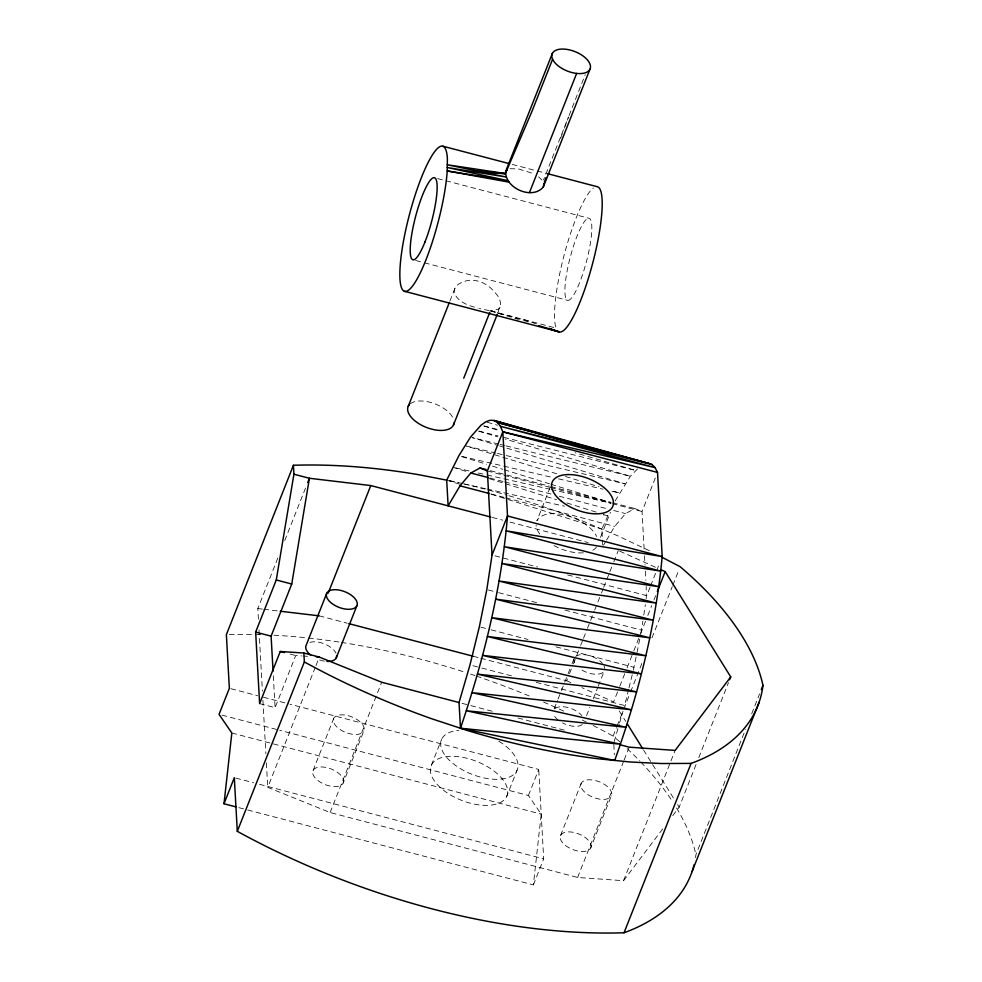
<?xml version="1.0" encoding="UTF-8"?>
<svg xmlns="http://www.w3.org/2000/svg" width="982" height="982" viewBox="0 0 982 982"><rect width="100%" height="100%" fill="white"/><g stroke="black" fill="none" stroke-linecap="round" stroke-linejoin="round"><path stroke-width="0.74" stroke-dasharray="4.91 3.68" d="M247.685 809.966L533.386 884.905L541.217 814.152L528.414 795.506L279.723 730.277M497.825 312.951L500.538 304.359A24.746 15.074 23.6 0 0 493.885 291.421C486.299 281.932 472.293 276.826 461.061 282.816A24.746 15.074 23.6 0 0 454.126 292.194C457.256 302.088 468.991 305.844 478.099 308.176M640.915 633.132L642.866 621.152M643.775 615.149L645.358 604.654M646.266 598.652L646.205 586.475M633.329 670.264L636.741 653.938M637.036 652.453L640.62 634.618M628.627 689.364L624.662 705.53L536.258 682.343M628.996 687.891L632.973 671.725M614.155 741.668L619.2 724.323M619.617 722.875L622.981 711.312M560.673 138.118L562.244 133.883M564.343 128.237L568.541 116.932L543.586 179.866M258.413 619.261L257.812 608.57L278.557 556.168M284.731 540.591L305.476 488.189M259.616 703.615L275.083 707.666L295.717 655.546L301.621 655.927M449.903 301.106L454.973 288.315M662.752 828.882L623.533 880.694L577.625 877.466L330.124 812.531L267.755 787.368L315.406 666.987M315.971 665.575L319.334 657.081M569.069 115.52L585.235 74.669M313.062 770.539L333.696 718.431M330.124 812.531L381.703 682.245M343.209 783.01A16.313 8.359 21.6 0 0 323.655 767.089A16.313 8.359 21.6 0 0 317.542 780.224A16.313 8.359 21.6 0 0 343.209 783.01L363.843 730.89A16.313 8.359 21.6 0 0 344.289 714.97A16.313 8.359 21.6 0 0 338.176 728.116A16.313 8.359 21.6 0 0 363.843 730.89M431.356 765.248L441.667 739.188M550.153 487.33L536.896 520.828A32.627 16.706 21.6 0 1 566.037 515.415A32.627 16.706 21.6 0 1 596.663 536.503M600.493 537.387L610.436 512.26M506.7 796.414A40.79 20.88 21.6 0 0 457.821 756.619A40.79 20.88 21.6 0 0 442.563 789.467A40.79 20.88 21.6 0 0 506.7 796.414L517.023 770.354M554.167 708.894L557.518 700.448M558.071 699.037L560.857 691.991M561.422 690.591L564.208 683.546M564.76 682.134L567.547 675.088M568.112 673.689L571.463 665.231M572.015 663.82L573.684 659.597M480.738 658.235L566.7 680.784L568.934 675.113M569.499 673.701L572.862 665.195M573.427 663.783L576.225 656.7M576.79 655.289L580.153 646.794M580.706 645.37L582.952 639.712M583.517 638.288L586.88 629.793M587.445 628.382L594.171 611.381M594.724 609.969L600.898 594.392M601.463 592.981L603.144 588.721M603.697 587.31L609.306 573.144M609.871 571.733L613.234 563.238M613.799 561.814L618.279 550.485M528.414 795.506L538.725 769.446L290.046 704.217M655.301 478.001L642.044 511.512L644.167 549.76M586.536 715.731L589.887 707.273M593.226 698.828L597.694 687.56M598.247 686.148L604.384 670.657M650.035 587.285L646.721 595.657L565.693 574.409M650.587 585.886L656.111 571.929M656.663 570.53L659.425 563.545M533.386 884.905L543.697 858.845L538.725 769.446M560.562 835.461L581.197 783.354M617.518 691.979L613.603 701.897L581.872 687.609M619.765 686.308L624.81 673.566M627.056 667.907L633.218 652.33M633.783 650.906L639.945 635.329M640.51 633.918L645.555 621.164M647.801 615.505L651.729 605.587M653.963 599.928L655.645 595.681M619.728 741.84A305.881 156.629 21.6 0 0 613.099 736.095L616.475 727.552M617.04 726.128L623.239 710.477M623.803 709.053L630.002 693.39M630.567 691.979L641.835 663.501M651.974 637.883L672.265 586.647M672.83 585.223L679.028 569.572M577.625 877.466L623.607 761.332M624.159 759.921L629.204 747.167M590.71 847.932A16.313 8.359 21.6 0 0 571.156 832.012A16.313 8.359 21.6 0 0 565.055 845.146A16.313 8.359 21.6 0 0 590.71 847.932L611.344 795.813A16.313 8.359 21.6 0 0 591.79 779.904A16.313 8.359 21.6 0 0 585.689 793.039A16.313 8.359 21.6 0 0 611.344 795.813M623.533 880.694L675.125 750.408M672.78 815.625L679.163 807.192L696.545 763.284M698.791 757.625L728.509 682.564M695.502 857.617A305.881 156.629 21.6 0 0 695.907 854.721L745.498 729.466M751.696 713.816L759.577 693.893M602.727 544.985L601.843 529.114L609.086 513.07M615.1 501.004L630.383 476.282L639.282 467.088M603.549 545.182L605.784 541.426M606.532 540.174L614.707 526.401L625.509 513.598L634.753 508.553L642.044 511.512L612.572 503.778M500.083 307.268L498.205 309.232L490.865 310.852L505.165 315.345M510.026 168.732L518.287 168.867L533.152 173.519M303.094 656.025L307.526 656.32M257.812 608.57L262.304 609.098M263.802 609.27L278.778 611.05M489.208 310.668L479.326 308.52M449.314 480.664L451.929 481.168A449.314 230.07 21.6 0 1 462.068 483.439M449.67 480.812L458.631 482.788M464.596 484.101L485.476 488.717M486.962 489.048L564.527 506.196M603.304 514.764L607.784 515.746L603.402 514.372M455.82 467.923L470.709 471.299M478.148 472.98L485.599 474.662M487.084 475.006L549.625 489.171M551.123 489.502L610.681 502.993M461.859 456.397L552.535 477.461M558.476 478.848L603.071 489.208M611.995 491.27L619.421 493.001L610.669 490.325M495.935 453.083L466.266 446.012L556.696 473.79M497.42 453.438L504.834 455.206M506.319 455.562L625.018 483.844L499.629 445.975M498.598 444.048L471.937 437.53L498.169 445.533M500.071 444.416L504.515 445.497M506 445.865L630.383 476.282L505.043 439.003M478.835 431.073L498.046 435.898M503.962 437.383L635.477 470.403L575.157 452.751M483.954 425.967L500.169 430.153M512.187 164.399L535.755 170.586M537.228 170.966L546.066 173.286M437.591 178.564L589.335 218.372A42.41 8.384 -75.3 0 1 579.65 282.57A42.41 8.384 -75.3 0 1 566.098 277.047A42.41 8.384 -75.3 0 1 589.335 218.372M415.656 260.488L423.021 262.415M424.494 262.808L567.387 300.283M490.386 470.685L549.306 486.139M550.779 486.532L611.185 502.367M612.658 502.759L634.753 508.553M487.354 470.93L549.233 487.158M550.706 487.551L611.099 503.398M489.969 478.038L503.226 481.524M504.699 481.904L551.847 494.265M559.212 496.205L607.833 508.958M613.725 510.505L625.509 513.598M490.951 493.946L504.208 497.42M505.681 497.813L614.707 526.401M492.313 517.453L502.637 520.153M510.002 522.08L588.083 542.567M494.977 555.849L537.694 567.056M488.3 589.961L497.137 592.281M498.611 592.662L536.921 602.715M564.908 610.055L641.516 630.149M480.836 627.13L489.674 629.45M491.147 629.83L527.985 639.491M555.972 646.831L634.053 667.318M319.187 615.849L347.346 623.239M473.324 656.283L479.253 657.842M472.919 665.722L480.284 667.662M481.757 668.042L512.69 676.156M290.095 654.073L295.717 655.546M461.994 703.308L469.359 705.236M470.832 705.628L494.412 711.815M517.98 717.989L565.129 730.363M230.831 688.677L257.48 695.673M263.397 697.22L288.561 703.824M221.993 715.129L278.25 729.884M231.838 732.989L541.217 814.152M235.803 778.088L253.565 782.74M259.481 784.299L543.697 858.845M238.81 807.634L246.212 809.573M490.865 310.852L556.119 328.111A75.049 14.828 -75.3 0 1 564.319 254.412A75.049 14.828 -75.3 0 1 593.337 188.004M487.232 422.26L497.53 425.218M483.942 426.065L500.12 430.803M478.799 431.208L497.751 436.843M490.386 310.877L505.251 315.382M506.602 315.787L518.263 319.359M565.448 476.479L598.995 486.753M461.81 456.618L486.63 464.314M492.473 466.119L502.686 469.286M504.147 469.74L549.417 483.77M550.877 484.212L610.743 502.772M452.837 467.248L468.917 472.281M489.38 478.688L503.999 483.267M505.46 483.721L556.622 499.74M566.86 502.944L596.086 512.088M446.687 480.149L459.748 484.273M491.638 494.339L601.843 529.114M507.178 315.161L531.692 323.041M523.492 319.481L536.307 323.925M619.654 551.111L658.284 568.492M566.7 680.784L570.837 682.637M649.335 550.669L617.58 535.742L585.112 522.056A449.314 230.07 21.6 0 0 508.59 495.652M538.517 176.858L542.027 180.087M619.261 710.993L625.743 721.389M643.541 749.99L674.303 799.385M677.543 804.589L679.163 807.192M644.511 555.873L645.014 565.055M645.358 571.18L645.861 580.362M613.824 744.552L614.388 754.655M273.315 675.714L275.083 707.666M259.002 629.965L262.403 691.082M262.906 700.252L265.877 753.746M266.392 762.916L267.755 787.368M324.355 661.119A16.313 8.359 21.6 0 1 317.652 659.204M309.895 642.424A16.313 8.359 21.6 0 1 335.991 653.226M463.516 483.782A449.314 230.07 21.6 0 1 507.129 495.223M596.455 547.035A32.627 16.706 21.6 0 1 589.617 551.675M583.369 552.841A32.627 16.706 21.6 0 1 552.424 544.728M539.732 533.926A32.627 16.706 21.6 0 1 536.098 525.186M627.167 748.615A305.881 156.629 21.6 0 1 639.712 760.94M640.78 762.044A305.881 156.629 21.6 0 1 672.609 801.693M676.549 807.977A305.881 156.629 21.6 0 1 695.907 854.721M229.309 634.568A449.314 230.07 21.6 0 1 254.768 634.495M256.29 634.532A449.314 230.07 21.6 0 1 260.66 634.654M273.892 635.207A449.314 230.07 21.6 0 1 306.949 637.858M308.483 638.018A449.314 230.07 21.6 0 1 339.87 642.167M341.355 642.388A449.314 230.07 21.6 0 1 464.768 672.204M470.574 674.106A449.314 230.07 21.6 0 1 474.92 675.567M476.368 676.058A449.314 230.07 21.6 0 1 532.244 697.232M543.525 702.044A449.314 230.07 21.6 0 1 565.816 712.11M582.277 720.039A449.314 230.07 21.6 0 1 586.352 722.065M593.103 725.502A449.314 230.07 21.6 0 1 613.099 736.095M602.96 672.412A16.313 8.359 21.6 0 1 579.748 668.656M574.507 662.813A16.313 8.359 21.6 0 1 574.249 658.186M575.673 656.442A16.313 8.359 21.6 0 1 602.469 663.464M604.126 666.029A16.313 8.359 21.6 0 1 604.789 668.484M582.326 724.52A16.313 8.359 21.6 0 1 562.588 722.924M558.095 719.99A16.313 8.359 21.6 0 1 553.873 714.933M555.039 708.55A16.313 8.359 21.6 0 1 581.835 715.583M498.856 741.238A40.79 20.88 21.6 0 1 509.167 777.167A40.79 20.88 21.6 0 1 450.198 761.075A40.79 20.88 21.6 0 1 458.938 730.35M410.378 403.725A24.476 12.533 21.6 0 1 433.123 403.197A24.476 12.533 21.6 0 1 453.058 418.111"/><path stroke-width="1.47" d="M235.852 806.86L224.006 803.755L231.838 732.989L219.035 714.356L229.358 688.296L226.376 634.654L293.434 465.272A449.314 230.07 21.6 0 1 418.848 474.736L446.687 480.149L458.889 455.709L470.464 437.174L480.996 425.206L485.759 421.843L490.116 420.259L494.044 420.48L648.562 463.332L652.048 464.584L655.043 467.616L657.523 472.428L662.187 556.573C655.681 626.246 638.263 694.655 614.707 760.436L460.484 728.239L459.048 702.535L469.973 664.949L479.363 626.737L486.827 589.581L492.031 555.076L487.354 470.93L502.833 431.847L500.427 426.298L497.481 422.493L494.044 420.48L542.273 434.388M589.961 69.17A20.389 10.446 21.6 0 1 557.825 65.573A20.389 10.446 21.6 0 1 565.657 49.223A20.389 10.446 21.6 0 1 589.961 69.17L543.328 186.936C532.404 200.414 504.687 188.102 505.669 171.359L552.338 53.47M459.048 702.535L381.703 682.245L319.334 657.081L303.868 653.018L280.251 651.496L259.616 703.615L255.639 632.089L276.273 579.969L293.925 474.22L293.434 465.272M273.057 671.148L271.106 636.152L291.74 584.032L309.404 478.271L293.925 474.22M543.328 186.936L543.893 183.327M544.421 181.915L545.992 177.681M307.722 482.518L309.404 478.271L370.779 485.562L490.84 517.06M224.006 803.755L234.317 777.695L237.3 831.337A449.314 230.07 21.6 0 0 624.024 932.777A305.881 156.629 21.6 0 0 694.09 864.7M326.748 593.263L306.114 645.383A16.313 8.359 21.6 0 0 310.594 655.068M328.16 593.202L370.779 485.562M237.3 831.337L304.359 661.954L303.868 653.018M408.23 406.352L449.339 302.53M552.596 59.239L531.962 111.359L505.386 173.532L476.638 170.88L505.485 173.986M336.249 657.854L356.883 605.734A16.313 8.359 21.6 0 0 337.329 589.814A16.313 8.359 21.6 0 0 331.229 602.948A16.313 8.359 21.6 0 0 356.883 605.734M529.47 192.546L576.643 73.417M463.725 378.242L489.822 312.288M453.451 425.046L497.273 314.363M492.031 555.076L507.51 515.992L502.833 431.847L655.043 467.616L500.427 426.298L652.048 464.584L497.481 422.493L648.562 463.332M657.339 591.434L665.182 571.598L661.046 569.744M624.024 932.777L691.082 763.407A305.881 156.629 21.6 0 0 762.965 685.35A305.881 156.629 21.6 0 0 680.158 566.724L661.389 556.941M729.626 679.728L730.743 676.893L665.182 571.598M761.271 689.622L762.965 685.35M692.077 871.562L759.135 702.191M485.955 469.519L480.063 467.972L470.82 473.017L460.018 485.832L448.123 505.853L446.687 480.149M730.743 676.893L675.125 750.408L629.204 747.167L620.771 744.957M505.669 171.359L507.252 169.739M691.082 763.407L661.168 763.53L630.162 761.983L598.259 758.779A449.314 230.07 21.6 0 1 465.75 729.982L432.424 718.996A449.314 230.07 21.6 0 1 304.359 661.954M316.388 656.884L319.334 657.081M280.263 611.234L319.187 615.849M505.386 173.532L447.301 164.78L505.988 176.981L447.264 167.517L507.841 180.663L447.227 170.954L447.375 158.409A75.049 14.828 -75.3 0 0 411.372 207.533A75.049 14.828 -75.3 0 0 410.366 288.585A75.049 14.828 -75.3 0 0 447.227 170.954L509.13 182.161M442.943 146.232L509.241 163.626M547.539 173.667L597.633 186.813A75.049 14.828 -75.3 0 1 592.404 264.256A75.049 14.828 -75.3 0 1 559.089 331.855L404.412 291.273M502.833 431.847L657.523 472.428M470.82 473.017L488.496 477.657M460.018 485.832L489.478 493.553M276.273 579.969L291.74 584.032M348.831 623.631L473.324 656.283M255.639 632.089L271.106 636.152M280.251 651.496L284.473 652.6M545.206 435.235L552.51 437.334M555.431 438.181L559.814 439.445M565.669 441.127L570.051 442.391M538.676 325.607L559.089 331.855L549.122 328.381M548.999 328.602L559.089 331.855M480.063 467.972L487.354 470.93M627.363 723.992L642.731 748.689M336.642 655.669A16.313 8.359 21.6 0 1 326.932 661.402M454.015 422.935A24.476 12.533 21.6 0 1 425.55 427.084A24.476 12.533 21.6 0 1 409.494 404.523M507.51 515.992C501.458 588.427 483.733 659.523 460.484 728.239L620.477 744.221L466.376 710.747L626.086 727.281L472.047 692.654L631.475 709.79L477.473 674.131L636.582 691.917L482.592 655.35L641.369 673.848L487.342 636.471L645.775 655.743L491.7 617.678L649.765 637.809L495.615 599.143L653.288 620.207L499.052 581.025L656.32 603.108L501.986 563.496L658.836 586.696L504.392 546.716L660.8 571.131L506.233 530.832L662.187 556.573L507.51 515.992M561.336 501.115A32.627 16.706 21.6 0 0 612.645 506.675A32.627 16.706 21.6 0 0 573.549 474.834A32.627 16.706 21.6 0 0 561.336 501.115M424.961 242.002A42.41 8.384 -75.3 0 0 434.645 177.791A42.41 8.384 -75.3 0 0 411.409 236.466A42.41 8.384 -75.3 0 0 424.961 242.002"/></g></svg>
